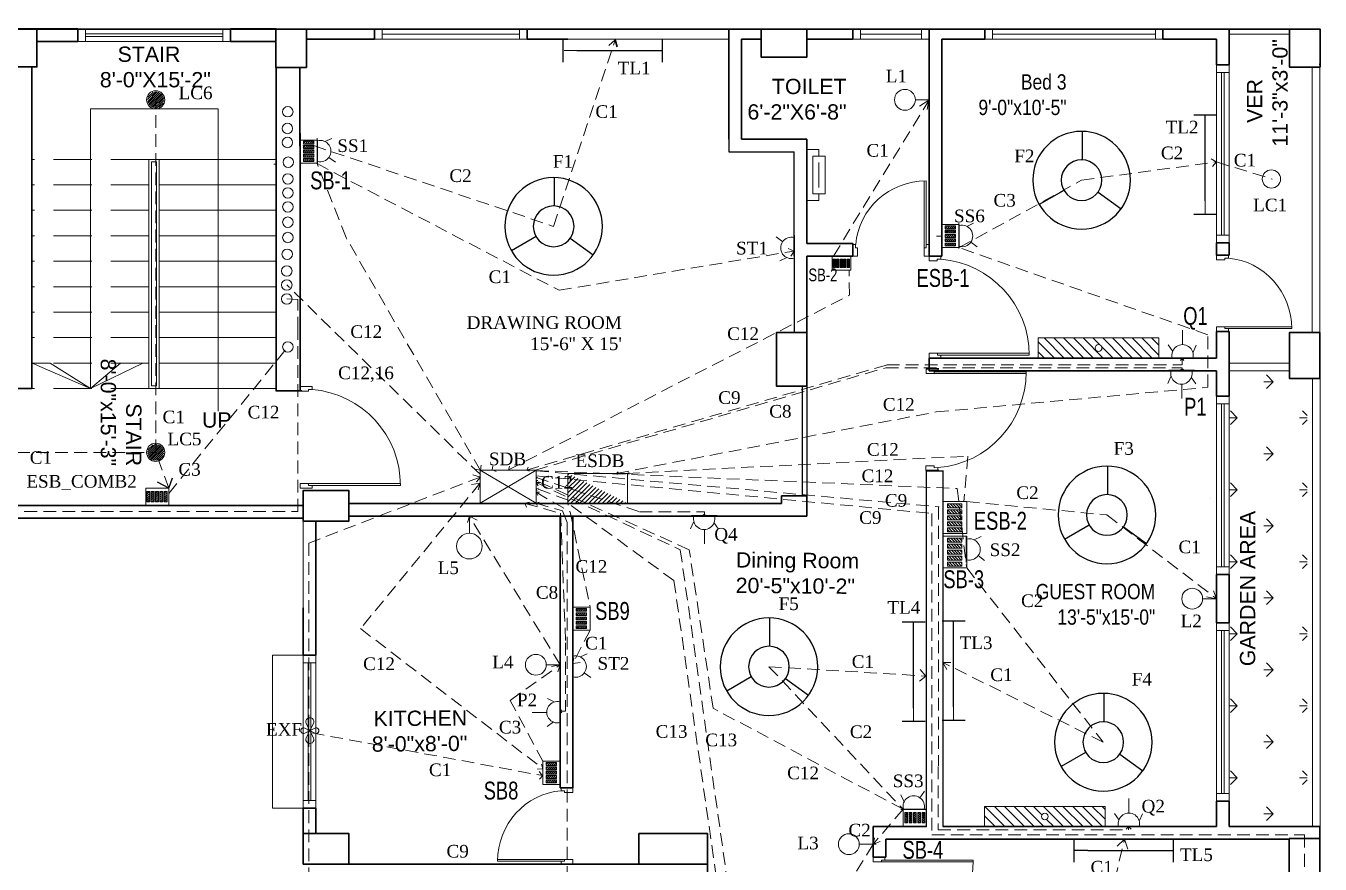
# Model space of a CAD drawing. Header units: inches. Extents: x -2030 to 2685, y 12 to 1110.
# Drawn here: x 2176 to 2685, y 511 to 840 of the extents above; entities that cross this region are included whole.
import ezdxf

# ---------------------------------------------------------------- set-up
doc = ezdxf.new("R2010")
doc.units = ezdxf.units.IN
doc.header["$LTSCALE"] = 20
doc.header["$MEASUREMENT"] = 0
for name, pattern in [('DASHED', [0.75, 0.5, -0.25]), ('DASHED2', [0.375, 0.25, -0.125]), ('HIDDEN', [0.375, 0.25, -0.125])]:
    doc.linetypes.add(name, pattern=pattern)
for name, color, linetype, lineweight in [('BOUNDARY', 12, 'Continuous', 30), ('CKT', 10, 'Continuous', 20), ('Conduit', 104, 'HIDDEN', 5), ('dimention', 7, 'Continuous', 0), ('E-FITTTINGS', 6, 'Continuous', 20), ('FIX', 32, 'Continuous', 15), ('fur..', 201, 'Continuous', 30), ('Has', 175, 'Continuous', 9), ('PLANTS', 84, 'Continuous', 0), ('RAILING', 12, 'Continuous', 0), ('s t column', 1, 'Continuous', 35), ('STAIR', 130, 'Continuous', 13), ('SUNSADE', 54, 'Continuous', 9), ('TEXT', 7, 'Continuous', 5), ('WALL', 7, 'Continuous', 30), ('WINDOW', 150, 'Continuous', 0)]:
    doc.layers.add(name, color=color, linetype=linetype, lineweight=lineweight)
for name, color, linetype in [('E-PVC-CON', 210, 'Continuous'), ('FAN', 5, 'Continuous'), ('THAI GLASS', 202, 'Continuous')]:
    doc.layers.add(name, color=color, linetype=linetype)
doc.styles.add('ARIAL', font='arial.ttf')
doc.styles.get("Standard").update_dxf_attribs({"font": 'times.ttf'})
doc.styles.add('STYLE2', font='swisscl.ttf')
pattern_1 = [(135, (6278.06025, 3447.2137), (-0.55242717, -0.55242717), [])]
pattern_2 = [(180, (10091.291, 6767.577), (-14.142136, 14.142136), [3.75, -24.53427]), (225, (10091.291, 6767.577), (-14.142136, 14.142136), [3.75, -16.25]), (135, (10091.291, 6767.577), (14.142136, 14.142136), [3.75, -16.25])]

# ---------------------------------------------------------------- blocks, each defined once
blk = doc.blocks.new('SB')
at = {"layer": 'CKT', "linetype": 'Continuous', "lineweight": -3}
h = blk.add_hatch(dxfattribs=at)
h.set_pattern_fill('ANSI31', color=8, scale=6.25, angle=450, style=0)
h.set_pattern_definition(pattern_1)
h.paths.add_polyline_path([(-4.02, 7.42), (-5.58, 7.42), (-5.58, 1.84), (-4.02, 1.84)])
h = blk.add_hatch(dxfattribs=at)
h.set_pattern_fill('ANSI31', color=8, scale=6.25, angle=450, style=0)
h.set_pattern_definition(pattern_1)
h.paths.add_polyline_path([(-1.68, 7.42), (-3.24, 7.42), (-3.24, 1.84), (-1.68, 1.84)])
h = blk.add_hatch(dxfattribs=at)
h.set_pattern_fill('ANSI31', color=8, scale=6.25, angle=450, style=0)
h.set_pattern_definition(pattern_1)
h.paths.add_polyline_path([(3.01, 7.42), (1.45, 7.42), (1.45, 1.84), (3.01, 1.84)])
h = blk.add_hatch(dxfattribs=at)
h.set_pattern_fill('ANSI31', color=8, scale=6.25, angle=450, style=0)
h.set_pattern_definition(pattern_1)
h.paths.add_polyline_path([(5.35, 7.42), (3.79, 7.42), (3.79, 1.84), (5.35, 1.84)])
at = {"layer": 'E-FITTTINGS', "linetype": 'Continuous'}
h = blk.add_hatch(dxfattribs=at)
h.set_pattern_fill('ANSI31', color=256, scale=6.25, angle=450, style=0)
h.set_pattern_definition(pattern_1)
h.paths.add_polyline_path([(0.67, 7.42), (-0.9, 7.42), (-0.9, 1.84), (0.67, 1.84)])
for p, q in [((-6.25, 9.38), (6.25, 9.38)), ((-6.25, 0), (-6.25, 9.38)), ((-5.58, 7.42), (-4.02, 7.42)), ((-5.58, 1.84), (-5.58, 7.42)), ((-4.02, 7.42), (-4.02, 1.84)), ((-3.24, 7.42), (-1.68, 7.42)), ((-3.24, 1.84), (-3.24, 7.42)), ((-1.68, 7.42), (-1.68, 1.84)), ((-0.9, 7.42), (0.67, 7.42)), ((-0.9, 1.84), (-0.9, 7.42)), ((0.67, 7.42), (0.67, 1.84)), ((1.45, 7.42), (3.01, 7.42)), ((1.45, 1.84), (1.45, 7.42)), ((3.01, 7.42), (3.01, 1.84)), ((3.79, 7.42), (5.35, 7.42)), ((3.79, 1.84), (3.79, 7.42)), ((5.35, 7.42), (5.35, 1.84)), ((6.25, 9.38), (6.25, 0)), ((6.25, 0), (-6.25, 0)), ((-4.02, 1.84), (-5.58, 1.84)), ((-1.68, 1.84), (-3.24, 1.84)), ((0.67, 1.84), (-0.9, 1.84)), ((3.01, 1.84), (1.45, 1.84)), ((5.35, 1.84), (3.79, 1.84))]:
    blk.add_line(p, q, dxfattribs=at)
blk = doc.blocks.new('Sb_')
at = {"layer": 'E-FITTTINGS', "linetype": 'Continuous', "lineweight": -3, "xscale": -0.7259999999951106, "yscale": 0.7259999999660067, "zscale": 0.7260000000000001, "rotation": 90}
blk.add_blockref('SB', (6.81, 4.54), dxfattribs=at)
blk = doc.blocks.new('dhhjj')
at = {"layer": 'FIX'}
for p, q in [((61442.95, -23873.13), (61435.45, -23908.44)), ((61443.63, -23873.28), (61436.13, -23908.59)), ((61441.53, -23874.25), (61442.49, -23869.71)), ((61442.66, -23874.49), (61441.53, -23874.25)), ((61442.49, -23869.71), (61444.31, -23870.1)), ((61442.95, -23873.13), (61442.66, -23874.49)), ((61443.63, -23873.28), (61442.95, -23873.13)), ((61444.31, -23870.1), (61443.63, -23873.28)), ((61479.81, -23877.6), (61479.13, -23880.78)), ((61481.62, -23877.99), (61479.81, -23877.6)), ((61480.66, -23882.53), (61481.62, -23877.99)), ((61480.66, -23882.53), (61481.62, -23877.99)), ((61479.13, -23880.78), (61479.81, -23880.93)), ((61479.81, -23880.93), (61479.52, -23882.29)), ((61479.52, -23882.29), (61480.66, -23882.53))]:
    blk.add_line(p, q, dxfattribs=at)
at = {"layer": 'FIX', "extrusion": (0, 0, -1)}
blk.add_ellipse((61443.32, -23871.35), major_axis=(-6.12, 37.43), ratio=0.996398, start_param=2.024942, end_param=3.514274, dxfattribs=at)
blk = doc.blocks.new('lkjhgf')
at = {"layer": 'FIX'}
for p, q in [((139191.72, -23279.61), (139191.72, -23274.96)), ((139191.72, -23274.96), (139193.57, -23274.96)), ((139192.88, -23278.21), (139192.88, -23304.54)), ((139193.57, -23278.21), (139192.88, -23278.21)), ((139192.88, -23278.21), (139192.88, -23279.61)), ((139193.57, -23274.96), (139193.57, -23278.21)), ((139193.57, -23278.21), (139193.57, -23304.55)), ((139221.72, -23274.96), (139219.86, -23274.96)), ((139219.86, -23274.96), (139219.86, -23278.21)), ((139219.86, -23278.21), (139220.56, -23278.21)), ((139220.56, -23278.21), (139220.56, -23279.61)), ((139221.72, -23279.61), (139221.72, -23274.96)), ((139221.72, -23279.61), (139221.72, -23274.96)), ((139192.88, -23279.61), (139191.72, -23279.61)), ((139220.56, -23279.61), (139221.72, -23279.61))]:
    blk.add_line(p, q, dxfattribs=at)
at = {"layer": 'FIX', "extrusion": (0, 0, -1)}
blk.add_ellipse((139193.57, -23278.21), major_axis=(25.44, 9.57), ratio=0.964016, start_param=0.424801, end_param=1.944264, dxfattribs=at)
blk = doc.blocks.new('etl')
at = {"linetype": 'Continuous'}
h = blk.add_hatch(dxfattribs=at)
h.set_pattern_fill('ANSI31', color=256, scale=22, style=0)
h.set_pattern_definition([(45, (-25082.984, -11591.9777), (-1.94454365, 1.94454365), [])])
h.paths.add_polyline_path([(-4, -24), (4, -24), (4, 24), (-4, 24)])
h.paths.add_polyline_path([(1.33, 0, -1), (-1.33, 0, -1)], flags=16)
blk.add_lwpolyline([(4, 24), (-4, 24), (-4, -24), (4, -24)], close=True, dxfattribs=at)
blk.add_circle((0, 0), 1.33, dxfattribs=at)
blk = doc.blocks.new('WL')
at = {"linetype": 'Continuous'}
for p, q in [((0, 6.7), (0, 0)), ((-1.15, 0), (1.15, 0))]:
    blk.add_line(p, q, dxfattribs=at)
blk.add_circle((0, 11.74), 5.04, dxfattribs=at)
blk = doc.blocks.new('MIR')
at = {"ltscale": 30}
for p, q in [((-6, 0), (-8.11, 0)), ((-8.11, 0), (-8.11, -3.84)), ((-6, 2), (6, 2)), ((-6, 2), (-6, -2)), ((-4, 0), (4, 0)), ((6, 2), (6, -2)), ((6, 0), (8.11, 0)), ((8.11, 0), (8.11, -3.84)), ((-6, -2), (6, -2))]:
    blk.add_line(p, q, dxfattribs=at)
blk = doc.blocks.new('ef')
at = {"layer": 'E-FITTTINGS'}
for p, q in [((12385.44, -212121.4), (12383.48, -212125.32)), ((12384.46, -212123.36), (12383.48, -212121.4)), ((12385.44, -212125.32), (12384.46, -212123.36))]:
    blk.add_line(p, q, dxfattribs=at)
blk.add_lwpolyline([(12384.46, -212123.36), (12387.26, -212121.96, -1.618034), (12387.26, -212124.76), (12381.66, -212121.96, 1.618034), (12381.66, -212124.76), (12384.46, -212123.36)], format="xyb", dxfattribs=at)
for centre, start, end in [((12384.46, -212120.91), 333.4349, 206.5651), ((12384.46, -212125.81), 153.4349, 26.5651)]:
    blk.add_arc(centre, 1.1, start, end, dxfattribs=at)
blk = doc.blocks.new('CFL')
blk.add_line((0, 0), (-5.34, 0))
at = {"layer": 'FAN'}
for p, q in [((-5.34, 4.49), (-5.34, -4.49)), ((0, 0), (33.67, 0)), ((33.67, 4.49), (33.67, -4.49))]:
    blk.add_line(p, q, dxfattribs=at)
blk = doc.blocks.new('sdb')
at = {"layer": 'E-FITTTINGS'}
for p, q in [((0, 0), (21.93, 13.01)), ((0, 13.01), (21.93, 0))]:
    blk.add_line(p, q, dxfattribs=at)
blk.add_lwpolyline([(0, 13.01), (21.93, 13.01), (21.93, 0), (0, 0)], close=True, dxfattribs=at)
blk = doc.blocks.new('Fan')
at = {"layer": 'FAN'}
for p, q in [((-0.34, 7.99), (-0.34, 19.18)), ((-6.5, -4.67), (-15.58, -11.19)), ((6.93, -4), (16.62, -9.59))]:
    blk.add_line(p, q, dxfattribs=at)
for radius in [19.18, 8]:
    blk.add_circle((0, 0), radius, dxfattribs=at)
blk = doc.blocks.new('2pin_socket')
at = {"layer": 'E-FITTTINGS'}
for points in [[(-5.8, 8.91), (-3.1, 7.67)], [(0, -1.09), (0, 9)], [(-7.21, -0.42), (-4.64, 1.45)]]:
    blk.add_lwpolyline(points, dxfattribs=at)
blk.add_arc((-1.25, 3.88), 4.21, 75.4416, 284.5584, dxfattribs=at)
blk = doc.blocks.new('ESDB')
at = {"layer": 'E-FITTTINGS', "linetype": 'Continuous'}
h = blk.add_hatch(dxfattribs=at)
h.set_pattern_fill('ANSI31', color=1, scale=10, angle=90, style=0)
h.set_pattern_definition([(225, (-21076.6309, 111631.333), (-0.883883476, 0.883883476), [])])
h.paths.add_polyline_path([(0, 23.33), (11.72, 23.33), (11.72, 0)])
at = {"layer": 'E-FITTTINGS', "color": 1, "linetype": 'Continuous'}
blk.add_lwpolyline([(0, 0), (0, 23.33), (11.72, 23.33), (11.72, 0)], close=True, dxfattribs=at)
blk = doc.blocks.new('Power_ckt_ac')
at = {"layer": 'E-FITTTINGS'}
blk.add_line((0.04, -5.44), (0.04, -11.13), dxfattribs=at)
for points in [[(-5.05, 0), (5.05, 0)], [(-5.56, -5.3), (-3.69, -2.73)], [(5.49, -5.2), (4.25, -2.5)]]:
    blk.add_lwpolyline(points, dxfattribs=at)
blk.add_arc((0.12, -1.25), 4.21, 165.4416, 14.5584, dxfattribs=at)
blk = doc.blocks.new('column')
at = {"layer": 's t column'}
blk.add_lwpolyline([(-12, 0), (-12, 15), (0, 15), (0, 0)], close=True, dxfattribs=at)
blk.add_lwpolyline([(-12, 0), (-12, 15), (0, 15), (0, 0)], close=True, dxfattribs=at)

msp = doc.modelspace()

# ---------------------------------------------------------------- hatches: boundary and pattern name
at = {"layer": 'E-FITTTINGS', "linetype": 'Continuous'}
h = msp.add_hatch(dxfattribs=at)
h.set_pattern_fill('ANSI31', color=256, scale=4.269275, style=0)
h.set_pattern_definition([(45, (-4296.0518, 3995.97987), (-0.37735419, 0.37735419), [])])
h.paths.add_polyline_path([(2230.66, 811.33, 1), (2224.21, 811.33, 1)])
h = msp.add_hatch(dxfattribs=at)
h.set_pattern_fill('ANSI31', color=256, scale=4.269275, style=0)
h.set_pattern_definition([(45, (-4296.0518, 3857.47987), (-0.37735419, 0.37735419), [])])
h.paths.add_polyline_path([(2230.66, 672.83, 1), (2224.21, 672.83, 1)])
at = {"layer": 'PLANTS', "lineweight": 20, "ltscale": 3}
h = msp.add_hatch(dxfattribs=at)
h.set_pattern_fill('GRASS', color=256, scale=20, angle=990, style=0)
h.set_pattern_definition(pattern_2)
h.paths.add_polyline_path([(2649.39, 694.91), (2649.39, 704.93), (2680.01, 704.93), (2680.01, 525.86), (2649.39, 525.86), (2649.39, 535.86), (2649.39, 605.86), (2649.39, 624.91)])
h = msp.add_hatch(dxfattribs=at)
h.set_pattern_fill('GRASS', color=256, scale=20, angle=990, style=0)
h.set_pattern_definition(pattern_2)
h.paths.add_polyline_path([(2649.39, 694.91), (2649.39, 704.93), (2680.01, 704.93), (2680.01, 525.86), (2649.39, 525.86), (2649.39, 535.86), (2649.39, 605.86), (2649.39, 624.91)])

# ---------------------------------------------------------------- linework, layer by layer
for p, q in [((2452.74, 795.96), (2452.74, 790.96)), ((2452.74, 790.96), (2452.74, 790.96)), ((2452.74, 790.96), (2478.38, 790.96)), ((2478.39, 754.91), (2478.38, 790.96)), ((2478.39, 754.91), (2478.39, 754.91)), ((2478.39, 749.91), (2478.39, 754.91)), ((2478.39, 749.91), (2478.39, 723.52)), ((2478.39, 723.52), (2478.39, 720.63)), ((2478.39, 720.62), (2478.39, 719.93)), ((2478.39, 719.93), (2478.39, 719.92)), ((2530.31, 665.6), (2530.31, 595.99)), ((2530.32, 665.6), (2535.32, 665.6)), ((2535.32, 665.6), (2537.09, 665.6)), ((2536.86, 665.59), (2536.86, 526.05)), ((2530.31, 595.99), (2530.31, 525.81)), ((2536.85, 526.04), (2536.85, 525.83))]:
    msp.add_line(p, q)
at = {"linetype": 'HIDDEN'}
for q in [(2227.75, 661.36), (2234.01, 662.79)]:
    msp.add_line((2232.59, 658.81), q, dxfattribs=at)
at = {"layer": 'BOUNDARY', "lineweight": 20}
for p, q in [((2673.04, 837.14), (2649.42, 837.14)), ((2673.04, 837.14), (2649.42, 837.14)), ((2682.01, 719.92), (2682.01, 824.15)), ((2682.01, 719.92), (2682.01, 824.15)), ((2685.04, 719.92), (2685.04, 825.14)), ((2685.04, 719.92), (2685.04, 824.24)), ((2285.38, 611.83), (2285.38, 645.83)), ((2285.38, 611.83), (2285.38, 645.83))]:
    msp.add_line(p, q, dxfattribs=at)
at = {"layer": 'BOUNDARY', "lineweight": 13}
for p, q in [((2673.04, 707.93), (2649.39, 707.93)), ((2673.04, 707.93), (2649.39, 707.93)), ((2673.04, 704.93), (2649.39, 704.93)), ((2673.04, 704.93), (2649.39, 704.93)), ((2290.38, 657.83), (2295.38, 657.83)), ((2290.38, 657.83), (2295.38, 657.83))]:
    msp.add_line(p, q, dxfattribs=at)
at = {"layer": 'Conduit'}
for p, q in [((2383.84, 761.65), (2408.05, 834.97)), ((2493.79, 749.92), (2531.34, 811.15)), ((2531.36, 811.23), (2527.62, 808.89)), ((2531.36, 811.3), (2530.62, 807.49)), ((2289.59, 793.35), (2383.84, 761.65)), ((2302.32, 757.24), (2290.83, 786.28)), ((2290.83, 786.28), (2385.95, 736.53)), ((2644.29, 786.96), (2642.23, 788.13)), ((2644.36, 786.96), (2642.77, 785.13)), ((2355.08, 665.75), (2302.26, 757.2)), ((2478.36, 751.96), (2475.96, 752.97)), ((2534.27, 757.82), (2536.43, 757.82)), ((2385.95, 736.53), (2478.36, 751.96)), ((2478.36, 751.96), (2477.05, 749.93)), ((2500.1, 734.56), (2500.01, 744.42)), ((2366.09, 665.94), (2500.1, 734.56)), ((2373.19, 665.9), (2514.71, 707.18)), ((2514.77, 707.2), (2630.93, 707.2)), ((2630.18, 708.9), (2630.93, 709.91)), ((2630.93, 709.91), (2631.56, 708.9)), ((2630.94, 707.2), (2630.94, 709.94)), ((2376.66, 665.9), (2514.36, 706.11)), ((2514.36, 706.11), (2630.91, 706.11)), ((2630.9, 704.94), (2630.42, 705.59)), ((2630.9, 706.11), (2630.9, 704.94)), ((2631.44, 705.59), (2630.9, 704.94)), ((2630.9, 704.94), (2630.9, 704.92)), ((2355.05, 665.9), (2355.38, 667.88)), ((2359.7, 665.9), (2359.91, 667.57)), ((2366.04, 665.93), (2366.48, 667.45)), ((2373.27, 665.89), (2373.85, 667.01)), ((2354.99, 663.18), (2287.66, 637.23)), ((2352.08, 664.03), (2355.03, 663.18)), ((2355.06, 665.88), (2352.75, 666.22)), ((2355.03, 663.18), (2353.57, 661.22)), ((2359.7, 665.95), (2361.27, 665.36)), ((2366.06, 665.95), (2367.86, 665.69)), ((2373.25, 665.93), (2374.28, 665.46)), ((2376.66, 665.9), (2376.71, 666)), ((2376.66, 665.9), (2376.77, 665.86)), ((2377.1, 665.78), (2376.94, 665.73)), ((2376.94, 665.73), (2542.45, 658.65)), ((2376.94, 665.73), (2377.06, 665.65)), ((2376.94, 665.59), (2377.06, 665.64)), ((2376.94, 665.59), (2377.05, 665.5)), ((2376.94, 663.58), (2532.46, 648.85)), ((2376.95, 665.59), (2535.36, 651.47)), ((2376.95, 663.58), (2377.16, 663.68)), ((2376.95, 663.57), (2377.08, 663.4)), ((2376.95, 662.99), (2417.54, 649.53)), ((2376.95, 662.99), (2377.15, 662.55)), ((2437.12, 634.62), (2376.95, 661.74)), ((2376.95, 661.74), (2377.21, 661.23)), ((2376.95, 661.74), (2377.57, 661.74)), ((2376.96, 662.98), (2377.55, 663.04)), ((2355, 660.87), (2307.95, 603.62)), ((2354.94, 660.7), (2351.53, 660.25)), ((2354.19, 658.15), (2354.94, 660.7)), ((2376.94, 657.18), (2377.62, 655.94)), ((2376.94, 657.16), (2378.27, 657.16)), ((2376.96, 661), (2377.73, 659.76)), ((2376.97, 661), (2378.51, 660.99)), ((2377.02, 657.16), (2390.3, 649.47)), ((2377.07, 660.96), (2433.61, 634.62)), ((2542.45, 658.65), (2546.19, 627.5)), ((2372.55, 652.88), (2374.32, 653.3)), ((2372.55, 652.88), (2373.19, 651.31)), ((2372.65, 652.82), (2386.53, 648.9)), ((2376.94, 652.89), (2387.35, 649.92)), ((2376.96, 652.89), (2378.16, 653.27)), ((2376.96, 652.86), (2377.32, 651.96)), ((2535.13, 651.45), (2535.13, 549.66)), ((2350.73, 647.77), (2349.96, 645.3)), ((2386.39, 589.41), (2350.73, 647.77)), ((2350.74, 647.83), (2353.82, 646.21)), ((2386.57, 648.92), (2388.55, 598.01)), ((2387.35, 649.92), (2389.14, 645.35)), ((2390.3, 649.47), (2398.16, 612.03)), ((2417.54, 649.53), (2443.12, 649.53)), ((2443.12, 647.82), (2442.62, 648.42)), ((2442.85, 648.1), (2442.89, 648.08)), ((2443.12, 649.53), (2443.12, 647.82)), ((2443.12, 647.84), (2443.59, 648.36)), ((2532.46, 648.85), (2532.46, 559.32)), ((2389.14, 645.35), (2389.14, 507.95)), ((2287.66, 637.23), (2287.66, 338.41)), ((2433.61, 634.62), (2457.9, 463.98)), ((2446.55, 572.3), (2437.12, 634.62)), ((2546.19, 627.5), (2599.89, 558.99)), ((2307.95, 603.62), (2379.57, 548.59)), ((2398.16, 602.95), (2391.42, 589.94)), ((2388.55, 598.01), (2388.55, 571.19)), ((2391.42, 589.94), (2391.78, 592.17)), ((2391.44, 589.96), (2394.2, 590.34)), ((2599.89, 558.99), (2536.84, 590.29)), ((2536.86, 590.28), (2538.42, 587.53)), ((2536.86, 590.28), (2539.92, 590.28)), ((2366.8, 575.42), (2386.39, 589.41)), ((2386.39, 589.41), (2382.99, 588.73)), ((2386.39, 589.41), (2385.43, 586.62)), ((2468.47, 588.66), (2530.13, 584.99)), ((2468.47, 588.66), (2521.18, 532.66)), ((2530.13, 584.99), (2527.92, 587.49)), ((2530.13, 584.99), (2527.61, 582.96)), ((2379.58, 551.49), (2366.8, 575.42)), ((2388.55, 571.19), (2386.39, 571.19)), ((2386.42, 571.2), (2386.96, 571.76)), ((2386.42, 571.2), (2387.01, 570.57)), ((2521.18, 532.66), (2446.55, 572.3)), ((2288.73, 562.66), (2379.64, 545.86)), ((2532.46, 559.32), (2532.46, 522.59)), ((2379.58, 548.68), (2379.11, 550.43)), ((2535, 549.51), (2535, 524.6)), ((2379.51, 548.59), (2377.39, 548.39)), ((2379.5, 545.8), (2378.11, 547.53)), ((2379.64, 545.86), (2378.25, 544.48)), ((2521.18, 532.66), (2509.43, 518.92)), ((2535, 524.6), (2609.81, 524.6)), ((2609.82, 525.86), (2608.83, 524.85)), ((2609.81, 524.6), (2609.81, 525.89)), ((2609.81, 525.87), (2610.8, 524.78)), ((2609.81, 525.86), (2609.81, 524.6)), ((2509.43, 518.92), (2477.29, 466.53)), ((2509.4, 518.95), (2510.01, 521.44)), ((2509.43, 518.92), (2512.14, 519.98)), ((2509.43, 518.92), (2510.55, 518.92)), ((2532.46, 522.59), (2679.01, 522.59)), ((2679.01, 522.59), (2679.01, 495.09))]:
    msp.add_line(p, q, dxfattribs=at)
at = {"layer": 'Conduit', "color": 1}
for p, q in [((2227.43, 672.87), (2227.43, 811.37)), ((2591.35, 779.77), (2644.39, 786.96)), ((2644.39, 786.96), (2666.23, 780.21)), ((2543.24, 753.28), (2591.35, 779.77)), ((2640.95, 719.03), (2543.24, 753.28)), ((2640.95, 698.41), (2640.95, 719.03)), ((2534.23, 688.76), (2640.95, 698.41)), ((2408.46, 664.59), (2534.23, 688.76)), ((2127.93, 672.87), (2227.43, 672.87)), ((2232.59, 658.81), (2227.43, 672.87)), ((2412.55, 664.59), (2546.62, 671.37)), ((2546.62, 671.37), (2545.08, 653.43)), ((2408.56, 664.61), (2409.2, 665.16)), ((2408.56, 664.61), (2409, 664.14)), ((2412.71, 664.58), (2413.55, 664.29)), ((2412.72, 664.61), (2413.48, 664.99)), ((2431.11, 622.5), (2389.47, 652.87)), ((2389.52, 652.05), (2389.5, 652.85)), ((2389.5, 652.85), (2390.37, 652.65)), ((2546.24, 653.5), (2601.32, 648.27)), ((2601.32, 648.27), (2644.39, 615.38)), ((2431.11, 622.5), (2452.7, 471.53)), ((2644.39, 615.38), (2640.46, 616.07)), ((2644.39, 615.38), (2643.2, 618.44)), ((2599.14, 483.07), (2608.25, 520.86)), ((2608.25, 520.86), (2605.32, 518.11)), ((2608.25, 520.86), (2609.55, 517.03))]:
    msp.add_line(p, q, dxfattribs=at)
at = {"layer": 'Conduit', "linetype": 'HIDDEN'}
for p, q in [((2355.04, 664.12), (2278.96, 738.61)), ((2283.25, 732.95), (2278.96, 733.11)), ((2283.25, 721.11), (2283.25, 732.95)), ((2283.25, 649.61), (2283.25, 721.11)), ((2232.58, 656.75), (2279.36, 714.28)), ((2389.49, 654.11), (2376.97, 658.71)), ((2376.97, 658.71), (2377.36, 657.93)), ((2376.99, 658.71), (2377.9, 658.82)), ((2093.27, 649.61), (2283.25, 649.61))]:
    msp.add_line(p, q, dxfattribs=at)
at = {"layer": 'dimention', "color": 5, "linetype": 'Continuous', "ltscale": 0.5}
for centre in [(2279.33, 806.67), (2279.18, 800.1), (2279.18, 794.6), (2279.52, 786.84), (2279.37, 780.27), (2279.37, 774.77), (2279.37, 769.27), (2279.37, 763.27), (2279.37, 757.27), (2279.11, 750.68), (2278.96, 744.11), (2278.96, 738.61), (2278.96, 733.11), (2279.36, 714.28)]:
    msp.add_circle(centre, 2.06, dxfattribs=at)
at = {"layer": 'E-FITTTINGS', "linetype": 'Continuous'}
for centre in [(2227.43, 811.37), (2665.98, 780.24), (2227.43, 672.87)]:
    msp.add_circle(centre, 3.58, dxfattribs=at)
at = {"layer": 'fur..', "lineweight": 25, "ltscale": 3}
msp.add_line((2274.77, 714.15), (2274.77, 712.21), dxfattribs=at)
msp.add_line((2274.77, 714.15), (2274.77, 712.21), dxfattribs=at)
at = {"layer": 'RAILING', "linetype": 'ByBlock', "lineweight": 20}
for points in [[(2224.75, 697.95), (2224.75, 787.95), (2228.75, 787.95), (2228.75, 697.95)], [(2224.75, 697.95), (2224.75, 787.95), (2228.75, 787.95), (2228.75, 697.95)], [(2225.75, 698.95), (2225.75, 786.95), (2227.75, 786.95), (2227.75, 698.95)], [(2225.75, 698.95), (2225.75, 786.95), (2227.75, 786.95), (2227.75, 698.95)]]:
    msp.add_lwpolyline(points, close=True, dxfattribs=at)
at = {"layer": 's t column'}
for points in [[(2168.75, 824.26), (2168.75, 839.26), (2180.75, 839.26), (2180.75, 824.26)], [(2168.75, 824.26), (2168.75, 839.26), (2180.75, 839.26), (2180.75, 824.26)], [(2274.63, 824.11), (2274.63, 839.11), (2286.63, 839.11), (2286.63, 824.11)], [(2483.39, 698.92), (2483.39, 719.92), (2471.39, 719.92), (2471.39, 698.92)], [(2483.39, 698.92), (2483.39, 719.92), (2471.39, 719.92), (2471.39, 698.92)], [(2685.04, 701.93), (2685.04, 719.93), (2673.04, 719.93), (2673.04, 701.93)], [(2685.04, 701.93), (2685.04, 719.93), (2673.04, 719.93), (2673.04, 701.93)], [(2285.38, 645.83), (2303.38, 645.83), (2303.38, 657.83), (2285.38, 657.83)], [(2285.38, 645.83), (2303.38, 645.83), (2303.38, 657.83), (2285.38, 657.83)], [(2285.38, 511.1), (2303.38, 511.1), (2303.38, 523.1), (2285.38, 523.1)], [(2285.38, 511.1), (2303.38, 511.1), (2303.38, 523.1), (2285.38, 523.1)], [(2417.36, 511.1), (2444.36, 511.1), (2444.36, 523.1), (2417.36, 523.1)], [(2417.36, 511.1), (2444.36, 511.1), (2444.36, 523.1), (2417.36, 523.1)], [(2685.01, 500.1), (2685.01, 521.1), (2673.01, 521.1), (2673.01, 500.1)], [(2685.01, 500.1), (2685.01, 521.1), (2673.01, 521.1), (2673.01, 500.1)]]:
    msp.add_lwpolyline(points, close=True, dxfattribs=at)
msp.add_lwpolyline([(2465.39, 839.11), (2465.39, 828.14), (2483.39, 828.14), (2483.39, 839.11)], dxfattribs=at)
at = {"layer": 'STAIR', "linetype": 'DASHED2', "ltscale": 3}
for p, q in [((2224.75, 787.95), (2178.75, 787.95)), ((2224.75, 787.95), (2178.75, 787.95)), ((2224.75, 777.95), (2178.75, 777.95)), ((2224.75, 777.95), (2178.75, 777.95)), ((2224.75, 767.95), (2178.75, 767.95)), ((2224.75, 767.95), (2178.75, 767.95)), ((2224.76, 757.95), (2178.76, 757.95)), ((2224.76, 757.95), (2178.76, 757.95)), ((2224.76, 747.95), (2178.76, 747.95)), ((2224.76, 747.95), (2178.76, 747.95)), ((2224.76, 737.95), (2178.76, 737.95)), ((2224.76, 737.95), (2178.76, 737.95)), ((2224.76, 727.95), (2178.76, 727.95)), ((2224.76, 727.95), (2178.76, 727.95)), ((2224.76, 717.95), (2178.76, 717.95)), ((2224.76, 717.95), (2178.76, 717.95)), ((2224.76, 707.95), (2178.76, 707.95)), ((2224.76, 707.95), (2178.76, 707.95)), ((2224.76, 697.95), (2178.76, 697.95)), ((2224.76, 697.95), (2178.76, 697.95))]:
    msp.add_line(p, q, dxfattribs=at)
at = {"layer": 'STAIR', "lineweight": 20}
for p, q in [((2274.75, 787.95), (2228.75, 787.95)), ((2274.75, 787.95), (2228.75, 787.95)), ((2274.75, 777.95), (2228.76, 777.95)), ((2274.75, 777.95), (2228.76, 777.95)), ((2274.75, 767.95), (2228.76, 767.95)), ((2274.75, 767.95), (2228.76, 767.95)), ((2274.75, 757.95), (2228.76, 757.95)), ((2274.75, 757.95), (2228.76, 757.95)), ((2274.76, 747.95), (2228.76, 747.95)), ((2274.76, 747.95), (2228.76, 747.95)), ((2274.76, 737.95), (2228.76, 737.95)), ((2274.76, 737.95), (2228.76, 737.95)), ((2274.76, 727.95), (2228.76, 727.95)), ((2274.76, 727.95), (2228.76, 727.95)), ((2274.76, 717.95), (2228.76, 717.95)), ((2274.76, 717.95), (2228.76, 717.95)), ((2274.76, 707.95), (2228.76, 707.95)), ((2274.76, 707.95), (2228.76, 707.95)), ((2274.76, 697.95), (2228.76, 697.95)), ((2274.76, 697.95), (2228.76, 697.95))]:
    msp.add_line(p, q, dxfattribs=at)
msp.add_lwpolyline([(2252.01, 689.05), (2252.01, 689.05), (2252.01, 787.95), (2252.01, 807.88), (2201.76, 807.88), (2201.76, 697.95), (2222.38, 707.95), (2213.6, 707.95), (2201.76, 697.95), (2185.93, 707.95), (2178.88, 707.95), (2201.76, 697.95)], dxfattribs=at)
msp.add_lwpolyline([(2252.01, 689.05), (2252.01, 689.05), (2252.01, 787.95), (2252.01, 807.88), (2201.76, 807.88), (2201.76, 697.95), (2222.38, 707.95), (2213.6, 707.95), (2201.76, 697.95), (2185.93, 707.95), (2178.88, 707.95), (2201.76, 697.95)], dxfattribs=at)
at = {"layer": 'SUNSADE', "ltscale": 3}
for p, q in [((2285.38, 593.13), (2273.38, 593.13)), ((2285.38, 593.13), (2273.38, 593.13)), ((2285.83, 533.13), (2273.38, 533.13)), ((2285.83, 533.13), (2273.38, 533.13))]:
    msp.add_line(p, q, dxfattribs=at)
at = {"layer": 'SUNSADE'}
msp.add_line((2273.38, 593.13), (2273.38, 533.13), dxfattribs=at)
at = {"layer": 'TEXT'}
msp.add_line((2389.39, 835.15), (2452.74, 835.15), dxfattribs=at)
at = {"layer": 'THAI GLASS'}
for p, q in [((2481.52, 698.91), (2481.52, 655.85)), ((2483.39, 698.92), (2483.39, 655.83)), ((2483.39, 655.83), (2482.42, 655.83))]:
    msp.add_line(p, q, dxfattribs=at)
at = {"layer": 'WALL'}
for p, q in [((2673.2, 840.4), (2673.21, 840.4)), ((1697.88, 839.11), (2673.2, 839.11)), ((2196.76, 839.26), (2178.75, 839.26)), ((2196.76, 839.26), (2178.75, 839.26)), ((2196.76, 839.26), (2196.76, 834.27)), ((2196.76, 839.26), (2196.76, 834.27)), ((2274.76, 839.26), (2256.76, 839.26)), ((2256.76, 839.26), (2256.76, 834.27)), ((2274.76, 839.26), (2256.76, 839.26)), ((2256.76, 839.26), (2256.76, 834.27)), ((2297.3, 835.14), (2286.65, 835.14)), ((2313.39, 835.15), (2297.38, 835.15)), ((2313.39, 835.15), (2297.38, 835.15)), ((2313.39, 839.11), (2313.39, 835.15)), ((2313.39, 839.11), (2313.39, 835.15)), ((2373.39, 839.11), (2373.39, 835.15)), ((2373.39, 839.11), (2373.39, 835.15)), ((2389.39, 835.15), (2373.39, 835.15)), ((2389.39, 835.15), (2373.39, 835.15)), ((2408.05, 834.97), (2405.57, 832.75)), ((2408.05, 834.97), (2408.81, 832.11)), ((2452.74, 839.11), (2452.74, 795.96)), ((2452.74, 839.11), (2452.74, 795.96)), ((2457.74, 835.14), (2457.74, 795.96)), ((2465.39, 835.14), (2457.74, 835.14)), ((2457.74, 835.14), (2457.74, 795.96)), ((2465.39, 835.14), (2457.74, 835.14)), ((2501.39, 835.14), (2483.39, 835.14)), ((2501.39, 835.14), (2483.39, 835.14)), ((2501.39, 835.14), (2501.39, 839.11)), ((2501.39, 835.14), (2501.39, 839.11)), ((2531.39, 749.91), (2531.39, 839.11)), ((2531.39, 749.91), (2531.39, 839.11)), ((2553.35, 835.14), (2536.39, 835.14)), ((2553.35, 835.14), (2536.39, 835.14)), ((2536.43, 749.91), (2536.43, 835.14)), ((2536.43, 749.91), (2536.43, 835.14)), ((2553.35, 839.11), (2553.35, 835.14)), ((2553.35, 839.11), (2553.35, 835.14)), ((2623.35, 839.11), (2623.35, 835.14)), ((2623.35, 839.11), (2623.35, 835.14)), ((2644.39, 835.14), (2623.35, 835.14)), ((2644.39, 835.14), (2623.35, 835.14)), ((2644.39, 835.14), (2644.39, 825.14)), ((2644.39, 835.14), (2644.39, 825.14)), ((2649.39, 839.11), (2649.39, 825.14)), ((2649.39, 839.11), (2649.39, 825.14)), ((2673.04, 837.14), (2673.21, 837.14)), ((2180.75, 834.27), (2196.76, 834.27)), ((2180.75, 834.27), (2196.76, 834.27)), ((2256.76, 834.27), (2272.77, 834.27)), ((2256.76, 834.27), (2272.77, 834.27)), ((2272.77, 834.27), (2274.55, 834.27)), ((2178.75, 697.95), (2178.75, 824.26)), ((2178.75, 697.95), (2178.75, 824.26)), ((2274.76, 696.94), (2274.77, 824.26)), ((2274.76, 696.94), (2274.77, 824.26)), ((2649.39, 825.14), (2644.39, 825.14)), ((2649.39, 825.14), (2644.39, 825.14)), ((2685.04, 825.44), (2685.03, 825.44)), ((2685.04, 825.14), (2685.04, 825.44)), ((2284.04, 823.92), (2284.04, 793.1)), ((2284.2, 798.27), (2284.04, 798.27)), ((2284.2, 798.27), (2284.04, 798.27)), ((2284.04, 796.17), (2284.2, 796.17)), ((2284.04, 796.17), (2284.2, 796.17)), ((2284.2, 796.17), (2284.2, 798.27)), ((2284.2, 796.17), (2284.2, 798.27)), ((2284.2, 720.17), (2284.2, 796.17)), ((2284.2, 720.17), (2284.2, 796.17)), ((2457.74, 795.96), (2483.39, 795.96)), ((2457.74, 795.96), (2483.39, 795.96)), ((2483.39, 754.91), (2483.39, 795.96)), ((2483.39, 754.91), (2483.39, 795.96)), ((2274.07, 785.99), (2274.07, 786.17)), ((2483.39, 754.91), (2501.39, 754.91)), ((2483.39, 754.91), (2501.39, 754.91)), ((2501.39, 749.91), (2501.39, 754.91)), ((2501.39, 749.91), (2501.39, 754.91)), ((2644.39, 750.29), (2644.39, 755.14)), ((2649.39, 755.14), (2644.39, 755.14)), ((2644.39, 750.29), (2644.39, 755.14)), ((2649.39, 755.14), (2644.39, 755.14)), ((2649.39, 750.29), (2649.39, 755.14)), ((2649.39, 750.29), (2649.39, 755.14)), ((2483.39, 719.92), (2483.39, 749.91)), ((2483.39, 749.91), (2501.39, 749.91)), ((2483.39, 719.92), (2483.39, 749.91)), ((2483.39, 749.91), (2501.39, 749.91)), ((2531.39, 749.91), (2536.43, 749.91)), ((2531.39, 749.91), (2536.43, 749.91)), ((2644.39, 750.29), (2649.39, 750.29)), ((2644.39, 750.29), (2649.39, 750.29)), ((2284.21, 720.22), (2284.21, 696.96)), ((2644.39, 709.91), (2644.39, 720.29)), ((2644.39, 720.29), (2649.39, 720.29)), ((2644.39, 709.91), (2644.39, 720.29)), ((2644.39, 720.29), (2649.39, 720.29)), ((2649.39, 694.91), (2649.39, 720.29)), ((2649.39, 694.91), (2649.39, 720.29)), ((2531.43, 709.91), (2644.39, 709.91)), ((2531.43, 704.91), (2531.43, 709.91)), ((2531.43, 709.91), (2644.39, 709.91)), ((2531.43, 704.91), (2531.43, 709.91)), ((2649.39, 694.91), (2649.39, 709.91)), ((2649.39, 694.91), (2649.39, 709.91)), ((2535.18, 705.68), (2530.22, 705.68)), ((2535.18, 705.68), (2530.22, 705.68)), ((2531.43, 704.91), (2644.39, 704.91)), ((2531.43, 704.91), (2644.39, 704.91)), ((2644.39, 694.91), (2644.39, 704.91)), ((2644.39, 694.91), (2644.39, 704.91)), ((2178.76, 697.95), (2168.76, 697.95)), ((2178.76, 697.95), (2168.76, 697.95)), ((2274.75, 696.97), (2284.84, 696.97)), ((2644.39, 694.91), (2649.39, 694.91)), ((2644.39, 694.91), (2649.39, 694.91)), ((2535.18, 665.68), (2530.18, 665.68)), ((2535.18, 665.68), (2530.18, 665.68)), ((2266.77, 651.95), (2085.65, 651.95)), ((2266.77, 651.95), (2285.38, 651.95)), ((2303.38, 652.83), (2380.39, 652.83)), ((2303.38, 652.83), (2380.39, 652.83)), ((2380.3, 652.83), (2473.38, 652.83)), ((2401.39, 652.83), (2473.38, 652.83)), ((2473.38, 655.83), (2483.39, 655.83)), ((2473.38, 652.83), (2473.38, 655.83)), ((2473.38, 655.83), (2483.39, 655.83)), ((2473.38, 652.83), (2473.38, 655.83)), ((2483.39, 647.83), (2483.39, 655.83)), ((2483.39, 647.83), (2483.39, 655.83)), ((2266.77, 646.95), (2085.65, 646.95)), ((2266.77, 646.95), (2189.75, 646.95)), ((2266.77, 646.95), (2285.38, 646.95)), ((2303.38, 647.83), (2380.39, 647.83)), ((2303.38, 647.83), (2380.39, 647.83)), ((2380.3, 647.83), (2483.39, 647.83)), ((2386.39, 645.83), (2386.39, 647.83)), ((2391.39, 645.83), (2391.39, 647.82)), ((2391.39, 647.82), (2391.43, 647.82)), ((2401.39, 647.83), (2483.39, 647.83)), ((2290.38, 606.83), (2290.38, 645.83)), ((2386.39, 611.83), (2386.39, 645.83)), ((2386.39, 611.83), (2386.39, 645.83)), ((2391.39, 541.1), (2391.39, 645.83)), ((2391.39, 541.1), (2391.39, 645.83)), ((2644.39, 605.86), (2644.39, 624.91)), ((2644.39, 624.91), (2649.39, 624.91)), ((2644.39, 605.86), (2644.39, 624.91)), ((2644.39, 624.91), (2649.39, 624.91)), ((2649.39, 605.86), (2649.39, 624.91)), ((2649.39, 605.86), (2649.39, 624.91)), ((2285.38, 593.13), (2285.38, 611.83)), ((2285.38, 593.13), (2285.38, 611.83)), ((2386.39, 611.83), (2386.39, 606.83)), ((2290.38, 593.13), (2290.38, 606.83)), ((2290.38, 593.13), (2290.38, 606.83)), ((2386.39, 541.1), (2386.39, 606.83)), ((2649.39, 605.86), (2644.39, 605.86)), ((2649.39, 605.86), (2644.39, 605.86)), ((2285.38, 593.13), (2290.38, 593.13)), ((2285.38, 593.13), (2290.38, 593.13)), ((2391.39, 541.1), (2386.39, 541.1)), ((2391.39, 541.1), (2386.39, 541.1)), ((2649.39, 535.86), (2644.39, 535.86)), ((2644.39, 525.86), (2644.39, 535.86)), ((2649.39, 535.86), (2644.39, 535.86)), ((2644.39, 525.86), (2644.39, 535.86)), ((2649.39, 525.86), (2649.39, 535.86)), ((2649.39, 525.86), (2649.39, 535.86)), ((2285.38, 533.13), (2290.38, 533.13)), ((2285.38, 520.86), (2285.38, 533.13)), ((2285.38, 533.13), (2290.38, 533.13)), ((2285.38, 520.86), (2285.38, 533.13)), ((2290.38, 523.1), (2290.38, 533.13)), ((2290.38, 523.1), (2290.38, 533.13)), ((2530.31, 525.86), (2509.43, 525.86)), ((2509.43, 513.86), (2509.43, 525.86)), ((2530.31, 525.86), (2509.43, 525.86)), ((2509.43, 513.86), (2509.43, 525.86)), ((2644.39, 525.86), (2536.85, 525.86)), ((2644.39, 525.86), (2536.85, 525.86)), ((2685.04, 525.86), (2649.39, 525.86)), ((2685.04, 525.86), (2649.39, 525.86)), ((2685.04, 525.86), (2685.04, 520.94)), ((2685.04, 525.86), (2685.04, 520.94)), ((2673.01, 520.86), (2514.39, 520.86)), ((2514.39, 513.86), (2514.39, 520.86)), ((2673.01, 520.86), (2514.39, 520.86)), ((2514.39, 513.86), (2514.39, 520.86)), ((2685.04, 520.94), (2685.04, 520.94)), ((2685.04, 520.94), (2685.04, 520.94)), ((2514.39, 513.86), (2509.43, 513.86)), ((2514.39, 513.86), (2509.43, 513.86)), ((2417.36, 511.1), (2303.38, 511.1)), ((2417.36, 511.1), (2303.38, 511.1)), ((2444.36, 511.1), (2444.36, 506.1)), ((2444.36, 511.1), (2444.36, 506.1))]:
    msp.add_line(p, q, dxfattribs=at)
at = {"layer": 'WALL', "lineweight": 20}
for p, q in [((2685.08, 525.86), (2685.08, 704.93)), ((2685.08, 525.86), (2685.08, 704.93)), ((2682.08, 525.86), (2682.08, 701.93)), ((2682.08, 525.86), (2682.08, 701.93))]:
    msp.add_line(p, q, dxfattribs=at)
at = {"layer": 'WINDOW', "linetype": 'ByBlock', "lineweight": 20, "ltscale": 2}
for p, q in [((2196.76, 839.27), (2256.76, 839.27)), ((2196.76, 839.27), (2256.76, 839.27)), ((2199.76, 839.26), (2199.76, 834.27)), ((2199.76, 839.26), (2199.76, 834.27)), ((2199.76, 837.27), (2253.76, 837.27)), ((2199.76, 837.27), (2253.76, 837.27)), ((2199.76, 836.27), (2253.76, 836.27)), ((2199.76, 836.27), (2253.76, 836.27)), ((2253.76, 839.26), (2253.76, 834.27)), ((2253.76, 839.26), (2253.76, 834.27)), ((2373.39, 835.15), (2313.39, 835.15)), ((2373.39, 835.15), (2313.39, 835.15)), ((2316.39, 839.11), (2316.39, 835.15)), ((2316.39, 839.11), (2316.39, 835.15)), ((2370.39, 837.15), (2316.39, 837.15)), ((2370.39, 837.15), (2316.39, 837.15)), ((2370.39, 839.11), (2370.39, 835.15)), ((2370.39, 839.11), (2370.39, 835.15)), ((2501.39, 835.14), (2531.39, 835.14)), ((2501.39, 835.14), (2531.39, 835.14)), ((2504.39, 835.14), (2504.39, 839.11)), ((2504.39, 837.14), (2528.39, 837.14)), ((2504.39, 837.14), (2528.39, 837.14)), ((2528.39, 835.14), (2528.39, 839.11)), ((2528.39, 835.14), (2528.39, 839.11)), ((2196.76, 834.27), (2256.76, 834.27)), ((2196.76, 834.27), (2256.76, 834.27))]:
    msp.add_line(p, q, dxfattribs=at)
at = {"layer": 'WINDOW', "color": 150, "linetype": 'ByBlock', "lineweight": 20, "ltscale": 2}
msp.add_line((2504.39, 835.14), (2504.39, 839.11), dxfattribs=at)
at = {"layer": 'WINDOW', "lineweight": 13}
for p, q in [((2553.35, 835.14), (2623.35, 835.14)), ((2553.35, 835.14), (2623.35, 835.14)), ((2556.35, 839.11), (2556.35, 835.14)), ((2556.35, 839.11), (2556.35, 835.14)), ((2556.35, 837.14), (2620.35, 837.14)), ((2556.35, 837.14), (2620.35, 837.14)), ((2620.35, 839.11), (2620.35, 835.14)), ((2620.35, 839.11), (2620.35, 835.14)), ((2644.39, 755.14), (2644.39, 825.14)), ((2644.39, 755.14), (2644.39, 825.14)), ((2649.39, 755.14), (2649.39, 825.14)), ((2649.39, 755.14), (2649.39, 825.14)), ((2649.39, 822.14), (2644.39, 822.14)), ((2649.39, 822.14), (2644.39, 822.14)), ((2646.39, 758.14), (2646.39, 822.14)), ((2646.39, 758.14), (2646.39, 822.14)), ((2647.39, 758.14), (2647.39, 822.14)), ((2647.39, 758.14), (2647.39, 822.14)), ((2649.39, 758.14), (2644.39, 758.14)), ((2649.39, 758.14), (2644.39, 758.14)), ((2644.39, 624.91), (2644.39, 694.91)), ((2644.39, 624.91), (2644.39, 694.91)), ((2644.39, 691.91), (2649.39, 691.91)), ((2644.39, 691.91), (2649.39, 691.91)), ((2646.39, 627.91), (2646.39, 691.91)), ((2646.39, 627.91), (2646.39, 691.91)), ((2647.39, 627.91), (2647.39, 691.91)), ((2647.39, 627.91), (2647.39, 691.91)), ((2649.39, 624.91), (2649.39, 694.91)), ((2649.39, 624.91), (2649.39, 694.91)), ((2644.39, 627.91), (2649.39, 627.91)), ((2644.39, 627.91), (2649.39, 627.91)), ((2644.39, 535.86), (2644.39, 605.86)), ((2644.39, 535.86), (2644.39, 605.86)), ((2649.39, 535.86), (2649.39, 605.86)), ((2649.39, 535.86), (2649.39, 605.86)), ((2649.39, 602.86), (2644.39, 602.86)), ((2649.39, 602.86), (2644.39, 602.86)), ((2646.39, 538.86), (2646.39, 602.86)), ((2646.39, 538.86), (2646.39, 602.86)), ((2647.39, 538.86), (2647.39, 602.86)), ((2647.39, 538.86), (2647.39, 602.86)), ((2285.38, 533.13), (2285.38, 593.13)), ((2285.38, 533.13), (2285.38, 593.13)), ((2290.38, 590.13), (2285.38, 590.13)), ((2290.38, 590.13), (2285.38, 590.13)), ((2287.38, 536.13), (2287.38, 590.13)), ((2287.38, 536.13), (2287.38, 590.13)), ((2288.38, 536.13), (2288.38, 590.13)), ((2288.38, 536.13), (2288.38, 590.13)), ((2290.38, 533.13), (2290.38, 593.13)), ((2290.38, 533.13), (2290.38, 593.13)), ((2290.38, 533.13), (2290.38, 593.13)), ((2290.38, 533.13), (2290.38, 593.13)), ((2290.38, 536.13), (2285.38, 536.13)), ((2290.38, 536.13), (2285.38, 536.13)), ((2649.39, 538.86), (2644.39, 538.86)), ((2649.39, 538.86), (2644.39, 538.86))]:
    msp.add_line(p, q, dxfattribs=at)
at = {"layer": 'WINDOW', "linetype": 'ByBlock', "ltscale": 2}
msp.add_line((2642.08, 654.71), (2642.08, 654.71), dxfattribs=at)
msp.add_line((2642.08, 654.71), (2642.08, 654.71), dxfattribs=at)

# ---------------------------------------------------------------- block references
at = {"xscale": -1, "rotation": 180}
msp.add_blockref('Power_ckt_ac', (2609.83, 525.69), dxfattribs=at)
at = {"layer": 'Conduit', "xscale": -1}
for name, p, rotation in [('CFL', (2392.92, 830.7), 180), ('CFL', (2639.97, 771.7), 270), ('Power_ckt_ac', (2630.92, 709.74), 180), ('ESDB', (2412.81, 664.59), 90), ('SB', (2536.86, 647.25), 270), ('SB', (2536.81, 633.75), 270), ('CFL', (2525.33, 572.42), 270), ('CFL', (2541.06, 572.84), 270), ('Power_ckt_ac', (2386.57, 570.66), 270), ('2pin_socket', (2529.25, 532.49), 90)]:
    msp.add_blockref(name, p, dxfattribs=dict(at, rotation=rotation))
for name, p in [('column', (2673.11, 824.15)), ('Fan', (2591.35, 779.77)), ('2pin_socket', (2290.85, 787.31)), ('Fan', (2383.84, 761.65)), ('2pin_socket', (2543.12, 753.98)), ('Power_ckt_ac', (2630.74, 705.11)), ('Fan', (2601.32, 648.27)), ('Power_ckt_ac', (2443.12, 648)), ('2pin_socket', (2546.03, 630.83)), ('Sb_', (2398.16, 602.95)), ('Fan', (2468.47, 588.66)), ('Fan', (2599.89, 558.99))]:
    msp.add_blockref(name, p, dxfattribs=at)
at = {"layer": 'E-FITTTINGS', "linetype": 'Continuous'}
for name, p, xscale, yscale, zscale, rotation in [('WL', (2531.46, 811.36), -0.8131200000061654, 0.8131200000061654, 0.8131200000000001, 90), ('MIR', (2488.13, 781.86), -1.233027446400229, 1.233027446400229, 1.23302744639981, 270), ('etl', (2598.05, 713.86), 0.9873599999991711, 0.9873599999991711, 0.9873600000000001, 270), ('WL', (2644.39, 615.38), -0.8131200000061654, 0.8131200000061654, 0.8131200000000001, 90), ('WL', (2386.39, 589.41), 0.8131200000061654, 0.8131200000061654, 0.8131200000000001, 90), ('etl', (2576.91, 529.81), 0.9873599999991711, 0.9873599999991711, 0.9873600000000001, 270), ('WL', (2509.43, 518.92), -0.8131200000061654, 0.8131200000061654, 0.8131200000000001, 90)]:
    msp.add_blockref(name, p, dxfattribs=dict(at, xscale=xscale, yscale=yscale, zscale=zscale, rotation=rotation))
at = {"layer": 'E-FITTTINGS', "linetype": 'Continuous', "lineweight": -3, "xscale": 0.7259999999951106, "yscale": 0.7259999999660067, "zscale": 0.7260000000000001}
for p, rotation in [((2284.2, 791), 270), ((2536.43, 757.82), 270), ((2379.58, 546.95), 270), ((2525.71, 532.66), 180)]:
    msp.add_blockref('SB', p, dxfattribs=dict(at, rotation=rotation))
at = {"layer": 'E-FITTTINGS', "linetype": 'Continuous', "lineweight": -3, "xscale": 0.5821935945714358, "yscale": 0.58219359454597, "zscale": 0.5821935945744335}
msp.add_blockref('SB', (2496.96, 744.45), dxfattribs=at)
at = {"layer": 'E-FITTTINGS', "xscale": -1, "rotation": 180}
for name, p in [('sdb', (2355.02, 665.9)), ('WL', (2350.73, 647.77))]:
    msp.add_blockref(name, p, dxfattribs=at)
at = {"layer": 'E-PVC-CON', "color": 4, "linetype": 'DASHED', "xscale": -1, "rotation": 90}
msp.add_blockref('ef', (-209835.35, 12947.99), dxfattribs=at)
at = {"layer": 'FAN', "xscale": -1, "rotation": 180}
msp.add_blockref('CFL', (2593.77, 516.42), dxfattribs=at)
at = {"layer": 'Has', "lineweight": 20, "rotation": 102.0000000014415}
for p in [(-8042.06, -64352.7), (-8289.23, -64403.88)]:
    msp.add_blockref('dhhjj', p, dxfattribs=at)
at = {"layer": 'Has', "lineweight": 20, "xscale": -1, "rotation": 77.99999999855848}
for p in [(-8043.27, 65768.3), (-8043.27, 65768.3), (-8064.06, 65576.47), (-8064.06, 65576.47)]:
    msp.add_blockref('dhhjj', p, dxfattribs=at)
at = {"layer": 'WALL', "lineweight": 20}
for p, rotation in [((141723.11, -22525.05), 180), ((141723.11, -22525.05), 180), ((-20630.57, -138471.42), 90), ((-20630.57, -138471.42), 90)]:
    msp.add_blockref('lkjhgf', p, dxfattribs=dict(at, rotation=rotation))
at = {"layer": 'WALL', "xscale": -1, "rotation": 180}
msp.add_blockref('2pin_socket', (2478.54, 757.06), dxfattribs=at)
at = {"layer": 'WALL', "rotation": 90}
msp.add_blockref('Sb_', (2232.59, 652.01), dxfattribs=at)
at = {"layer": 'WALL', "xscale": -1}
msp.add_blockref('2pin_socket', (2391.24, 584.84), dxfattribs=at)
at = {"layer": 'WALL', "lineweight": 20, "xscale": -1, "rotation": 270}
msp.add_blockref('lkjhgf', (25666.35, -138680.61), dxfattribs=at)
msp.add_blockref('lkjhgf', (25666.35, -138680.61), dxfattribs=at)

# ---------------------------------------------------------------- texts
at = {"layer": 'Conduit', "char_height": 4.973, "attachment_point": 3}
for s, insert, width in [('C1', (2515.57, 793.99), 3.8984), ('C2', (2576.33, 617.07), 10.1657)]:
    msp.add_mtext(s, dxfattribs=dict(at, insert=insert, width=width))
at = {"layer": 'TEXT', "linetype": 'DASHED', "style": 'STYLE2'}
for s, height, p in [('SB-1', 7.022, (2288.12, 776.2)), ('SB-2', 5, (2483.98, 740.07)), ('ESB-1', 7.022, (2526.5, 737.87)), ('ESB-2', 7.022, (2549.04, 642.47)), ('SB-3', 7.022, (2537.03, 619.5)), ('SB9', 7.022, (2400.15, 607.05)), ('SB8', 7.022, (2356.36, 536.48)), ('SB-4', 7.022, (2520.97, 513.19))]:
    msp.add_text(s, height=height, dxfattribs=at).set_placement(p)
at = {"layer": 'TEXT', "style": 'STYLE2'}
for s, p in [('Q1', (2631.32, 722.96)), ('P1', (2631.69, 687.29))]:
    msp.add_text(s, height=7, dxfattribs=at).set_placement(p)
at = {"layer": 'TEXT', "lineweight": 20, "style": 'ARIAL'}
msp.add_text('UP', height=6, rotation=360, dxfattribs=at).set_placement((2245.62, 682.57))
msp.add_text('UP', height=6, rotation=360, dxfattribs=at).set_placement((2245.62, 682.57))
at = {"layer": 'TEXT', "lineweight": 20, "char_height": 6, "style": 'ARIAL'}
for s, insert, width, attachment_point, rotation in [('    VER\\P11\'-3"x3\'-0"', (2672.43, 792.97), 41.8933, 7, 90), ('  STAIR\\P8\'-0"x15\'-3"', (2221.81, 667.46), 42.4278, 3, 270), ('  STAIR\\P8\'-0"x15\'-3"', (2221.81, 667.46), 42.4278, 3, 270), ('GARDEN AREA   \\P  ', (2669.68, 588.86), 97.5808, 7, 90), ('GARDEN AREA   \\P  ', (2669.68, 588.86), 97.5808, 7, 90), ('Dining Room \\P20\'-5"x10\'-2"', (2455.51, 633.64), 53.9253, 1, 359.5094), ('KITCHEN \\P8\'-0"x8\'-0"', (2349.81, 571.57), 37.8366, 3, 0.4906)]:
    msp.add_mtext(s, dxfattribs=dict(at, insert=insert, width=width, attachment_point=attachment_point, rotation=rotation))
for s, insert, width, attachment_point in [('   STAIR\\P8\'-0"X15\'-2"', (2205.46, 832.27), 70.4678, 1), (' TOILET\\P6\'-2"X6\'-8"\\P ', (2498.98, 819.61), 70.5332, 3), ('{\\fArial Narrow|b0|i0|c0|p34;   Bed 3\\P9\'-0"x10\'-5"}', (2585.44, 821.38), 42.6422, 3), ('{\\fArial Narrow|b0|i0|c0|p34; GUEST ROOM\\P13\'-5"x15\'-0"}', (2620.3, 621.17), 46.2272, 3)]:
    msp.add_mtext(s, dxfattribs=dict(at, insert=insert, width=width, attachment_point=attachment_point))
at = {"layer": 'TEXT'}
for s, insert, char_height, width, attachment_point in [('TL1', (2421.95, 826.33), 4.973, 3.9455, 3), ('L1', (2522.72, 823.15), 4.973, 4.3575, 3), ('LC6', (2236.41, 816.58), 4.973, 3.5775, 1), ('C1', (2409.03, 809.22), 4.973, 9.0236, 3), ('TL2', (2637.33, 803.13), 4.973, 4.3575, 3), ('SS1', (2310.94, 795.83), 4.973, 8.1297, 3), ('F1', (2391.46, 789.65), 4.973, 4.3575, 3), ('F2', (2572.84, 791.81), 4.973, 4.3575, 3), ('C2', (2631.29, 793), 4.973, 13.8314, 3), ('C1', (2659.95, 790.14), 4.973, 10.5572, 3), ('C2', (2351.63, 784.04), 4.973, 14.9092, 3), ('C3', (2565.49, 774.38), 4.973, 4.549, 3), ('SS6', (2553.33, 768.23), 4.973, 8.1297, 3), ('LC1', (2672.15, 772.52), 4.973, 4.3575, 3), ('ST1', (2468.06, 755.58), 4.973, 3.9455, 3), ('C1', (2367.05, 744.33), 4.973, 14.9092, 3), ('C12', (2316.45, 722.78), 4.973, 14.9092, 3), ("DRAWING ROOM\\P15'-6'' X 15'\\P ", (2410.65, 726.36), 5, 93.9045, 3), ('C12', (2464.55, 721.98), 4.973, 4.1069, 3), ('C12,16', (2299.12, 706.58), 4.973, 14.9092, 1), ('C9', (2457.3, 696.87), 4.973, 4.1069, 3), ('C12', (2525.76, 694.2), 4.973, 4.1069, 3), ('C1', (2230.12, 689.25), 4.973, 14.9092, 1), ('C12', (2263.55, 691.15), 4.973, 14.9092, 1), ('C8', (2477.35, 691.49), 4.973, 4.1069, 3), ('LC5', (2232.07, 680.6), 4.973, 3.5775, 1), ('F3', (2611.88, 676.89), 4.973, 4.3575, 3), ('C1', (2177.93, 673.34), 4.973, 14.9092, 1), ('SDB', (2373, 672.78), 4.973, 20.4225, 3), ('ESDB', (2411.64, 672.05), 4.973, 22.9875, 3), ('C12', (2519.51, 676.5), 4.973, 4.1069, 3), ('C3', (2236.35, 668.66), 4.973, 14.9092, 1), ('ESB_COMB2', (2176.58, 663.97), 4.973, 45.6187, 1), ('C12', (2378.89, 663.59), 4.973, 14.9092, 1), ('C12', (2517.39, 666.12), 4.973, 4.1069, 3), ('C9', (2522.82, 656.49), 4.973, 4.1069, 3), ('C2', (2574.48, 659.5), 4.973, 0.6981, 3), ('C9', (2512.7, 649.75), 4.973, 4.1069, 3), ('Q4', (2456.17, 643.16), 4.973, 6.9617, 3), ('SS2', (2567.35, 637.08), 4.973, 9.7829, 3), ('C1', (2638.21, 638.2), 4.973, 15.3552, 3), ('L5', (2346.6, 630), 4.973, 4.3575, 3), ('C12', (2404.95, 630.51), 4.973, 14.9092, 3), ('C8', (2385.62, 620.34), 4.973, 4.1069, 3), ('F5', (2480.19, 615.88), 4.973, 4.3575, 3), ('TL4', (2527.97, 614.41), 4.973, 4.3575, 3), ('L2', (2638.64, 609.12), 4.973, 4.3575, 3), ('C1', (2404.95, 600.39), 4.973, 14.9092, 3), ('TL3', (2556.33, 600.53), 4.973, 4.3575, 3), ('C12', (2321.46, 592.31), 4.973, 4.1069, 3), ('L4', (2368.05, 592.98), 4.973, 4.3575, 3), ('ST2', (2413.61, 592.46), 4.973, 3.9455, 3), ('C1', (2509.77, 593.14), 4.973, 10.4722, 3), ('F4', (2619.03, 586.24), 4.973, 4.3575, 3), ('P2', (2377.36, 578.08), 4.973, 3.9455, 3), ('EXF', (2270.76, 566.5), 4.973, 9.999, 1), ('C3', (2371.09, 567.39), 4.973, 9.999, 3), ('C13', (2436.46, 565.7), 4.973, 4.1069, 3), ('C2', (2509.05, 565.6), 4.973, 14.2258, 3), ('C13', (2455.96, 562.37), 4.973, 6.2298, 3), ('C1', (2343.6, 550.63), 4.973, 14.9092, 3), ('C12', (2488.14, 549.4), 4.973, 4.1069, 3), ('SS3', (2529.25, 546.3), 4.973, 8.1297, 3), ('Q2', (2624.11, 536.36), 4.973, 4.1069, 3), ('C2', (2508.48, 526.94), 4.973, 4.0939, 3), ('L3', (2488.02, 521.88), 4.973, 4.3575, 3), ('C9', (2350.49, 518.65), 4.973, 4.1069, 3), ('TL5', (2642.96, 517.26), 4.973, 4.3575, 3), ('C1', (2603.64, 512.37), 4.973, 2.9845, 3)]:
    msp.add_mtext(s, dxfattribs=dict(at, insert=insert, char_height=char_height, width=width, attachment_point=attachment_point))
at = {"layer": 'TEXT', "insert": (2564.24, 587.98), "char_height": 4.973, "attachment_point": 3}
msp.add_mtext('C1', dxfattribs=at)

doc.saveas('drawing.dxf')
